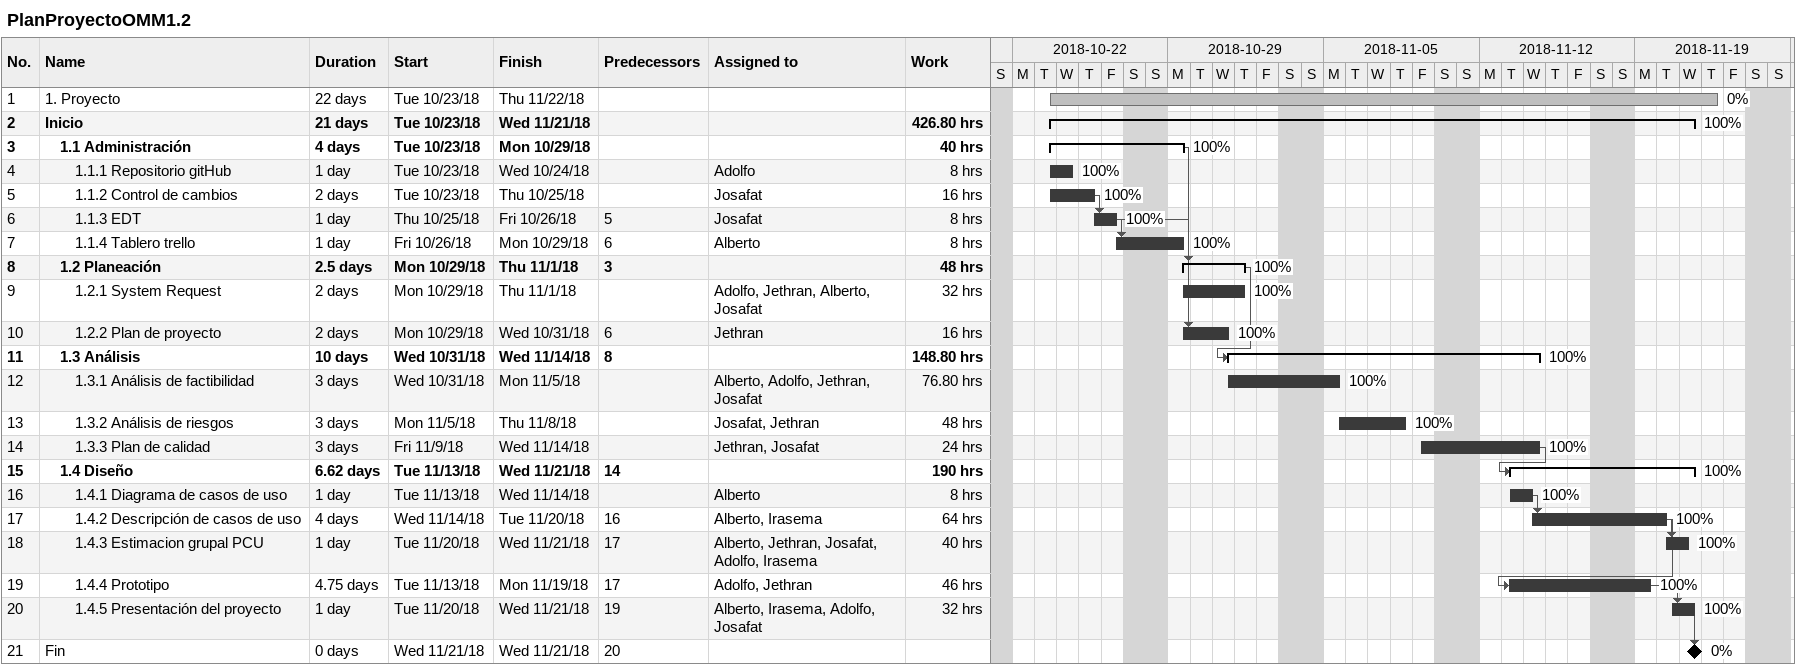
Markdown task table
PlanProyectoOMM1.2

| ID | Level | Task | Duration | Start | Finish | Predecessors | Resources | % complete | Work (h) |
|---|---|---|---|---|---|---|---|---|---|
| 1 | 1 | 1. Proyecto | 22d | 2018-10-23 | 2018-11-22 |  |  | 0 |  |
| 2 | 1 | **Inicio** | 21d | 2018-10-23 | 2018-11-21 |  |  | 100 | 426.80 |
| 3 | 2 | **1.1 Administración** | 4d | 2018-10-23 | 2018-10-29 |  |  | 100 | 40 |
| 4 | 3 | 1.1.1 Repositorio gitHub | 1d | 2018-10-23 | 2018-10-24 |  | Adolfo | 100 | 8 |
| 5 | 3 | 1.1.2 Control de cambios | 2d | 2018-10-23 | 2018-10-25 |  | Josafat | 100 | 16 |
| 6 | 3 | 1.1.3 EDT | 1d | 2018-10-25 | 2018-10-26 | 5 | Josafat | 100 | 8 |
| 7 | 3 | 1.1.4 Tablero trello | 1d | 2018-10-26 | 2018-10-29 | 6 | Alberto | 100 | 8 |
| 8 | 2 | **1.2 Planeación** | 2.5d | 2018-10-29 | 2018-11-01 | 3 |  | 100 | 48 |
| 9 | 3 | 1.2.1 System Request | 2d | 2018-10-29 | 2018-11-01 |  | Adolfo, Jethran, Alberto, Josafat | 100 | 32 |
| 10 | 3 | 1.2.2 Plan de proyecto | 2d | 2018-10-29 | 2018-10-31 | 6 | Jethran | 100 | 16 |
| 11 | 2 | **1.3 Análisis** | 10d | 2018-10-31 | 2018-11-14 | 8 |  | 100 | 148.80 |
| 12 | 3 | 1.3.1 Análisis de factibilidad | 3d | 2018-10-31 | 2018-11-05 |  | Alberto, Adolfo, Jethran, Josafat | 100 | 76.80 |
| 13 | 3 | 1.3.2 Análisis de riesgos | 3d | 2018-11-05 | 2018-11-08 |  | Josafat, Jethran | 100 | 48 |
| 14 | 3 | 1.3.3 Plan de calidad | 3d | 2018-11-09 | 2018-11-14 |  | Jethran, Josafat | 100 | 24 |
| 15 | 2 | **1.4 Diseño** | 6.62d | 2018-11-13 | 2018-11-21 | 14 |  | 100 | 190 |
| 16 | 3 | 1.4.1 Diagrama de casos de uso | 1d | 2018-11-13 | 2018-11-14 |  | Alberto | 100 | 8 |
| 17 | 3 | 1.4.2 Descripción de casos de uso | 4d | 2018-11-14 | 2018-11-20 | 16 | Alberto, Irasema | 100 | 64 |
| 18 | 3 | 1.4.3 Estimacion grupal PCU | 1d | 2018-11-20 | 2018-11-21 | 17 | Alberto, Jethran, Josafat, Adolfo, Irasema | 100 | 40 |
| 19 | 3 | 1.4.4 Prototipo | 4.75d | 2018-11-13 | 2018-11-19 | 17 | Adolfo, Jethran | 100 | 46 |
| 20 | 3 | 1.4.5 Presentación del proyecto | 1d | 2018-11-20 | 2018-11-21 | 19 | Alberto, Irasema, Adolfo, Josafat | 100 | 32 |
| 21 | 1 | Fin | 0d | 2018-11-21 | 2018-11-21 | 20 |  | 0 |  |
